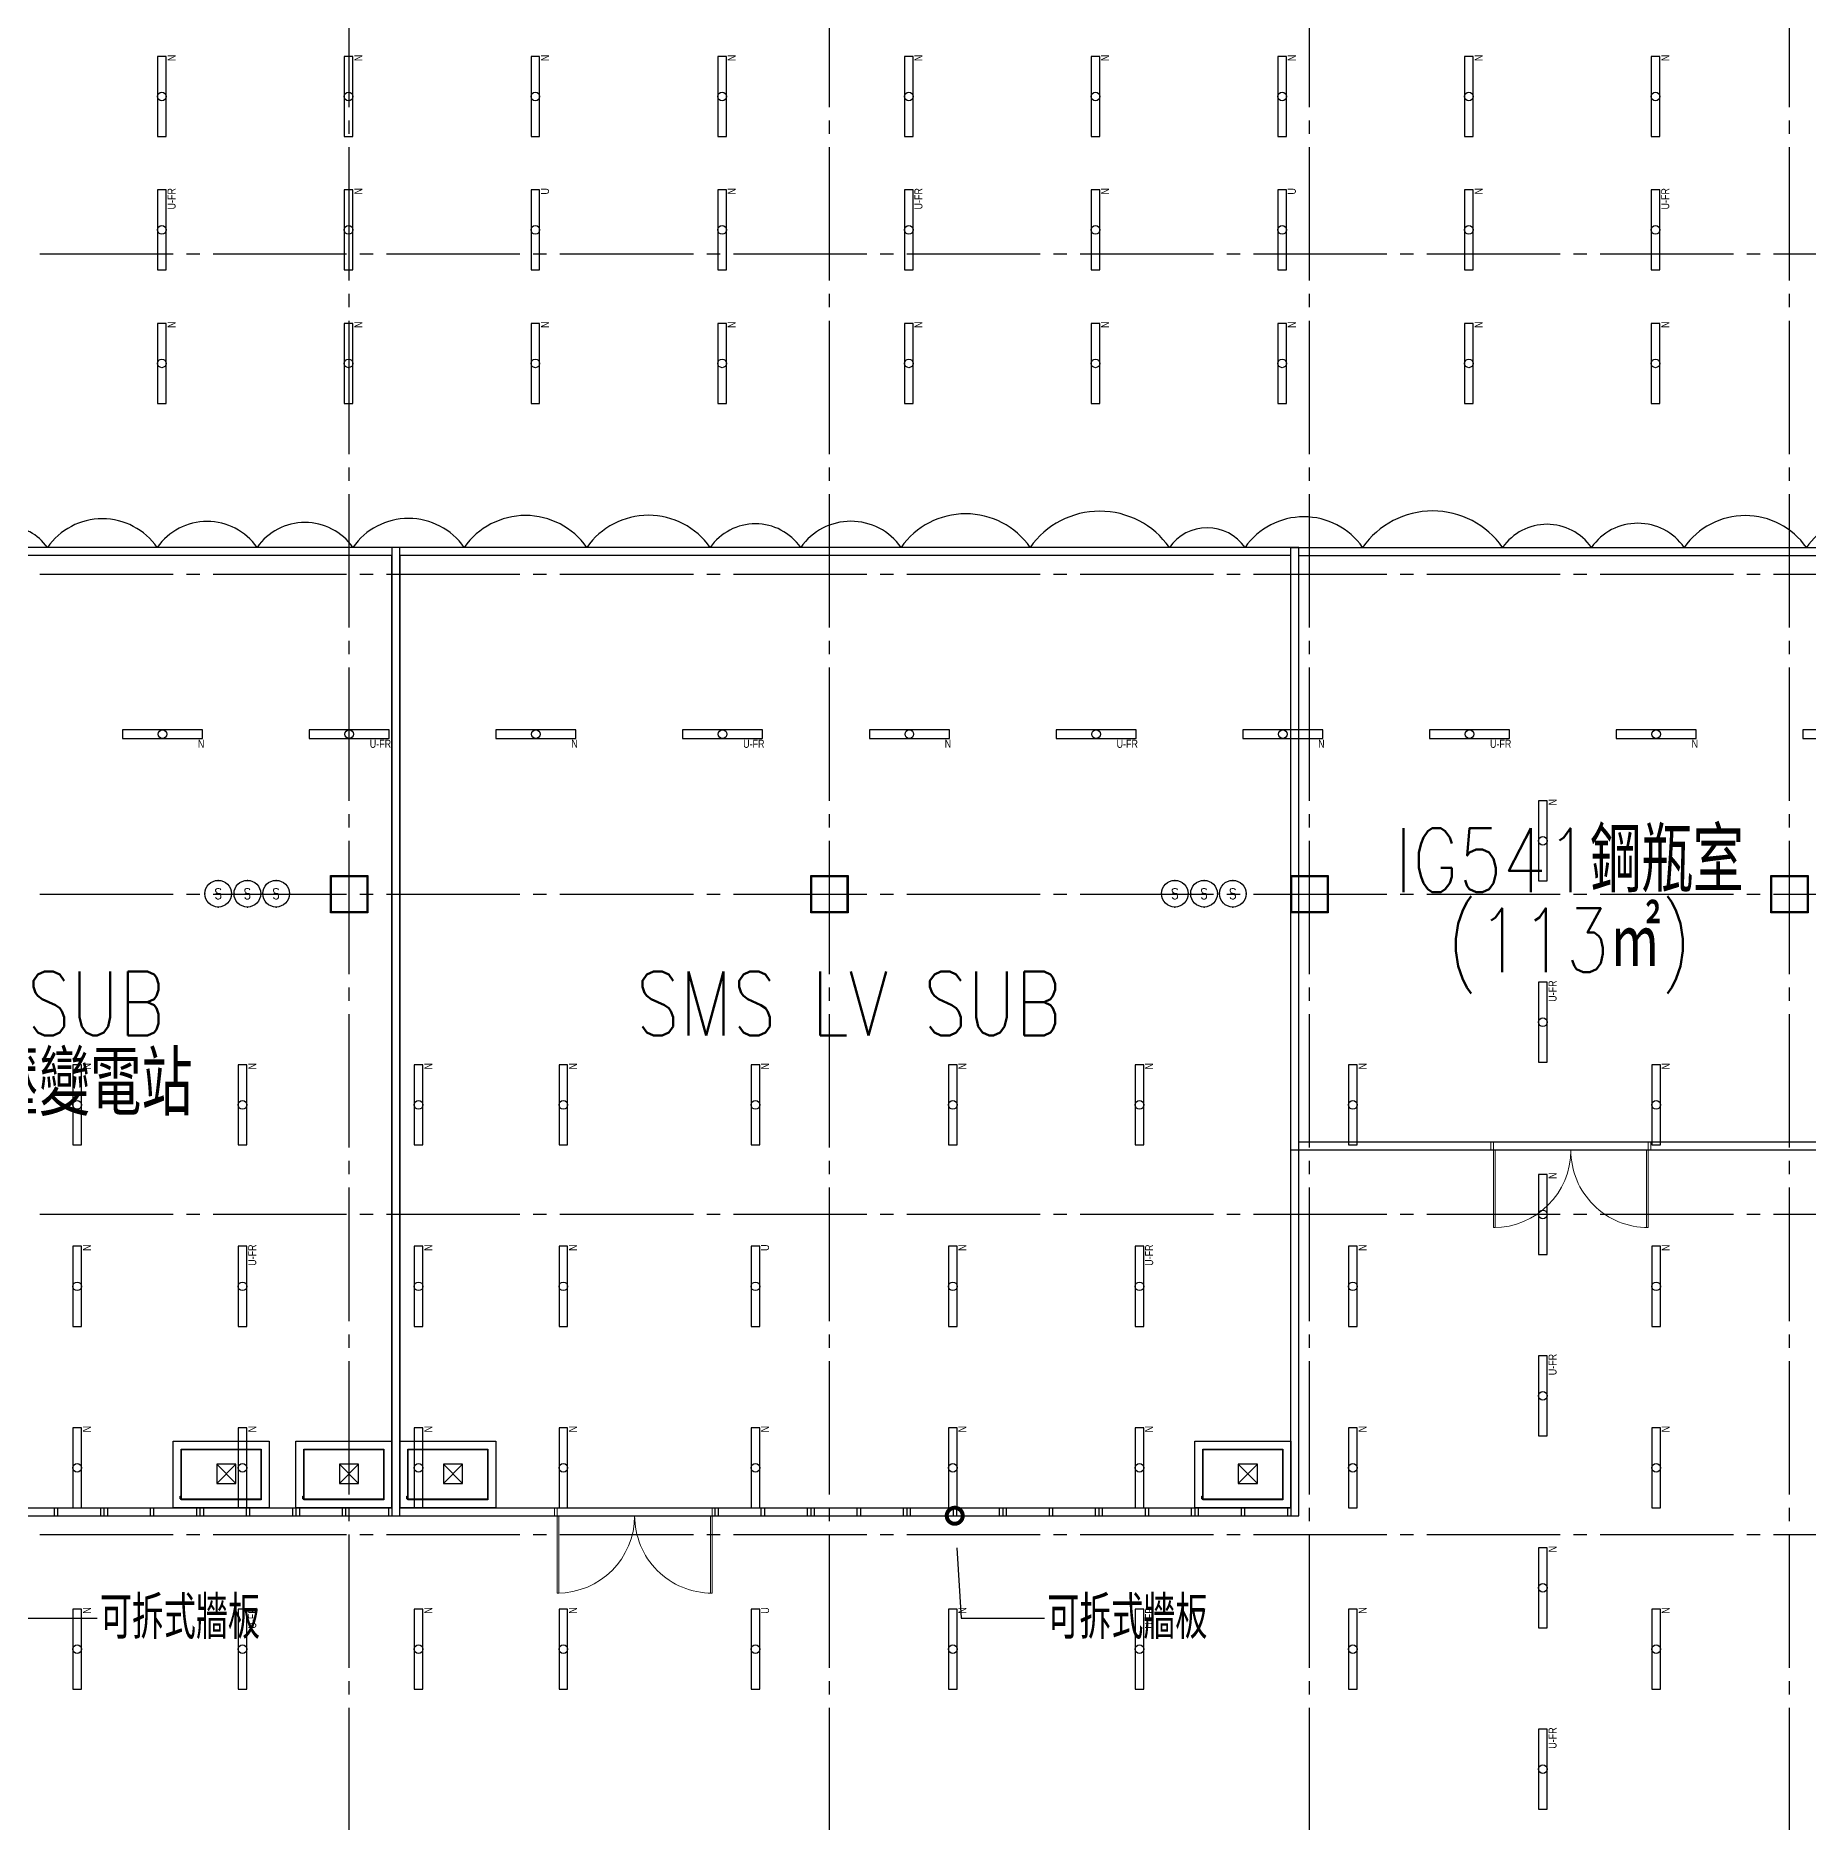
# Model space of a CAD drawing. Header units: millimetres. Extents: x -48783 to 40488, y 6477 to 32964.
# Drawn here: x 5712 to 9035, y 11610 to 14959 of the extents above; entities that cross this region are included whole.
import ezdxf
from ezdxf import colors
from ezdxf.entities.mleader import LeaderData, LeaderLine
from ezdxf.enums import TextEntityAlignment as Align
from ezdxf.math import Vec2, Vec3

# ---------------------------------------------------------------- set-up
doc = ezdxf.new("R2010")
doc.units = ezdxf.units.MM
doc.header["$LTSCALE"] = 100
doc.linetypes.add('X-N-FAB-L20$0$COL-CEN-LIN', pattern=[3.25, 2.5, -0.25, 0.25, -0.25])
for name, color, linetype in [('0-XREF', 7, 'Continuous'), ('188K-SM-06-F1-L20-ELEC-LIGHT-Y2257103$0$E-LIGHT(W)-N', 8, 'Continuous'), ('188K-SM-06-F1-L20-ELEC-LIGHT-Y2257103$0$E-LIGHT(W)-U FR', 8, 'Continuous'), ('188K-SM-06-F1-L20-ELEC-LIGHT-Y2257103$0$E-LIGHT(W)-U XLPE', 8, 'Continuous'), ('188K-SM-06-F1-L20-ELEC-LIGHT-Y2257103$0$E-LIGHT-SW', 8, 'Continuous'), ('X-N-FAB-L20$0$08', 8, 'Continuous'), ('X-N-FAB-L20$0$200K新增範圍', 8, 'Continuous'), ('X-N-FAB-L20$0$BLOCK', 8, 'Continuous'), ('X-N-FAB-L20$0$CCL', 8, 'X-N-FAB-L20$0$COL-CEN-LIN'), ('X-N-FAB-L20$0$COL-S', 8, 'Continuous'), ('X-N-FAB-L20$0$DOOR', 8, 'Continuous'), ('X-N-FAB-L20$0$TXT-CODE', 8, 'Continuous'), ('X-N-FAB-L20$0$TXT-CODE-雲', 8, 'Continuous'), ('X-N-FAB-L20$0$WALL-P', 8, 'Continuous')]:
    doc.layers.add(name, color=color, linetype=linetype)
doc.layers.add('188K-SM-06-F1-L20-ELEC-LIGHT-Y2257103$0$Defpoints-CAS', color=8, linetype='Continuous', plot=False)
doc.styles.add('188K-SM-06-F1-L20-ELEC-LIGHT-Y2257103$0$F12P8-SM-03-C40-ELEC-LIGHT-L209207$0$Standard', font='txt.shx', dxfattribs={"bigfont": 'chineset.shx'})
doc.styles.add('188K-SM-06-F1-L20-ELEC-LIGHT-Y2257103$0$Standard', font='arial.ttf')
doc.styles.add('X-N-FAB-L20$0$CHINA', font='simplex.shx', dxfattribs={"width": 0.75, "bigfont": 'chineset.shx'})

# ---------------------------------------------------------------- blocks, each defined once
blk = doc.blocks.new('*U82')
at = {"ltscale": 600}
blk.add_lwpolyline([(-75, -8.1), (75, -8.1), (75, 8.1), (-75, 8.1)], close=True, dxfattribs=at)
blk.add_circle((0, 0), 8.1, dxfattribs=at)
at = {"style": '188K-SM-06-F1-L20-ELEC-LIGHT-Y2257103$0$Standard', "width": 0.8}
blk.add_text('U-FR', height=15, rotation=360, dxfattribs=at).set_placement((78.5, -18.1), align=Align.MIDDLE_RIGHT)
blk = doc.blocks.new('*U80')
at = {"ltscale": 600}
blk.add_lwpolyline([(75, 8.1), (-75, 8.1), (-75, -8.1), (75, -8.1)], close=True, dxfattribs=at)
blk.add_circle((0, 0), 8.1, dxfattribs=at)
at = {"style": '188K-SM-06-F1-L20-ELEC-LIGHT-Y2257103$0$Standard', "width": 0.8}
blk.add_text('N', height=15, rotation=360, dxfattribs=at).set_placement((78.5, -18.1), align=Align.MIDDLE_RIGHT)
blk = doc.blocks.new('*U95')
at = {"layer": '188K-SM-06-F1-L20-ELEC-LIGHT-Y2257103$0$E-LIGHT(W)-N'}
blk.add_blockref('*U80', (173.2, 8.9), dxfattribs=at)
at = {"layer": '188K-SM-06-F1-L20-ELEC-LIGHT-Y2257103$0$E-LIGHT(W)-U FR'}
blk.add_blockref('*U82', (-176.8, 8.9), dxfattribs=at)
blk = doc.blocks.new('*U96')
at = {"color": 0, "linetype": 'ByBlock', "lineweight": -2, "transparency": 16777216}
for p in [(3500, 0), (4200, 0), (4900, 0), (5600, 0), (6300, 0), (7000, 0)]:
    blk.add_blockref('*U95', p, dxfattribs=at)
blk = doc.blocks.new('*U105')
at = {"layer": '188K-SM-06-F1-L20-ELEC-LIGHT-Y2257103$0$E-LIGHT(W)-N', "rotation": 90}
blk.add_blockref('*U80', (-8.9, 168.2), dxfattribs=at)
at = {"layer": '188K-SM-06-F1-L20-ELEC-LIGHT-Y2257103$0$E-LIGHT(W)-U FR', "rotation": 90}
blk.add_blockref('*U82', (-8.9, -171.8), dxfattribs=at)
blk = doc.blocks.new('*U106')
at = {"color": 0, "linetype": 'ByBlock', "lineweight": -2, "transparency": 16777216}
for p in [(0, 0), (0, -700), (0, -1400)]:
    blk.add_blockref('*U105', p, dxfattribs=at)
blk = doc.blocks.new('*U81')
at = {"ltscale": 600}
blk.add_lwpolyline([(-75, -8.1), (75, -8.1), (75, 8.1), (-75, 8.1)], close=True, dxfattribs=at)
blk.add_circle((0, 0), 8.1, dxfattribs=at)
at = {"style": '188K-SM-06-F1-L20-ELEC-LIGHT-Y2257103$0$Standard', "width": 0.8}
blk.add_text('U', height=15, rotation=360, dxfattribs=at).set_placement((78.5, -18.1), align=Align.MIDDLE_RIGHT)
blk = doc.blocks.new('*U74')
blk.add_circle((0, 0), 25)
at = {"layer": '188K-SM-06-F1-L20-ELEC-LIGHT-Y2257103$0$Defpoints-CAS'}
blk.add_lwpolyline([(-3.5, 0.46), (3.5, 0.46), (3.5, -0.46), (-3.5, -0.46)], close=True, dxfattribs=at)
for p in [(-25, 0), (0, 25), (25, 0), (0, -25)]:
    blk.add_point(p, dxfattribs=at)
at = {"style": '188K-SM-06-F1-L20-ELEC-LIGHT-Y2257103$0$F12P8-SM-03-C40-ELEC-LIGHT-L209207$0$Standard', "width": 0.8}
blk.add_text('S', height=20, dxfattribs=at).set_placement((0, 0), align=Align.MIDDLE_CENTER)
blk = doc.blocks.new('188K-SM-06-F1-L20-ELEC-LIGHT-Y2257103')
for name, p in [('*U96', (2276.7, 13641.1)), ('*U106', (8546.4, 13281.7))]:
    blk.add_blockref(name, p)
at = {"layer": '188K-SM-06-F1-L20-ELEC-LIGHT-Y2257103$0$E-LIGHT(W)-N', "rotation": 90}
for p in [(5948.8, 14845), (6298.8, 14845), (6648.8, 14845), (6998.8, 14845), (7348.8, 14845), (7698.8, 14845), (8048.8, 14845), (8398.8, 14845), (8748.8, 14845), (6298.8, 14595), (6998.8, 14595), (7698.8, 14595), (8398.8, 14595), (5948.8, 14345), (6298.8, 14345), (6648.8, 14345), (6998.8, 14345), (7348.8, 14345), (7698.8, 14345), (8048.8, 14345), (8398.8, 14345), (8748.8, 14345), (5790, 12955), (6100, 12955), (6430, 12955), (6701.3, 12955), (7061.3, 12955), (7431.3, 12955), (7781.3, 12955), (8181.3, 12955), (8749.7, 12955), (5790, 12615), (6430, 12615), (6701.3, 12615), (7431.3, 12615), (8181.3, 12615), (8749.7, 12615), (5790, 12275), (6100, 12275), (6430, 12275), (6701.3, 12275), (7061.3, 12275), (7431.3, 12275), (7781.3, 12275), (8181.3, 12275), (8749.7, 12275), (5790, 11935), (6430, 11935), (6701.3, 11935), (7431.3, 11935), (8181.3, 11935), (8749.7, 11935)]:
    blk.add_blockref('*U80', p, dxfattribs=at)
at = {"layer": '188K-SM-06-F1-L20-ELEC-LIGHT-Y2257103$0$E-LIGHT(W)-U FR', "rotation": 90}
for p in [(5948.8, 14595), (7348.8, 14595), (8748.8, 14595), (6100, 12615), (7781.3, 12615), (6100, 11935), (7781.3, 11935)]:
    blk.add_blockref('*U82', p, dxfattribs=at)
at = {"layer": '188K-SM-06-F1-L20-ELEC-LIGHT-Y2257103$0$E-LIGHT(W)-U XLPE', "rotation": 90}
for p in [(6648.8, 14595), (8048.8, 14595), (7061.3, 12615), (7061.3, 11935)]:
    blk.add_blockref('*U81', p, dxfattribs=at)
at = {"layer": '188K-SM-06-F1-L20-ELEC-LIGHT-Y2257103$0$E-LIGHT-SW'}
for p in [(6054.3, 13351), (6109, 13351), (6162.8, 13351), (7847.6, 13351), (7902.3, 13351), (7956.2, 13351)]:
    blk.add_blockref('*U74', p, dxfattribs=at)
blk = doc.blocks.new('X-N-FAB-L20$0$A$Cc7bb84f0')
at = {"layer": 'X-N-FAB-L20$0$COL-S'}
for points in [[(0, 70), (70, 70), (70, 0), (0, 0)], [(2, 68), (68, 68), (68, 2), (2, 2)]]:
    blk.add_lwpolyline(points, close=True, dxfattribs=at)
blk = doc.blocks.new('X-N-FAB-L20$0$A$C20c95bda')
at = {"layer": 'X-N-FAB-L20$0$CCL'}
for p, q in [((7320, 0), (7320, 9160)), ((8220, 0), (8220, 9160)), ((9120, 0), (9120, 9160)), ((10020, 0), (10020, 9160)), ((240, 3950), (28330, 3950)), ((240, 3350), (28330, 3350)), ((240, 2750), (28330, 2750)), ((240, 2150), (28330, 2150)), ((240, 1550), (28330, 1550))]:
    blk.add_line(p, q, dxfattribs=at)
at = {"layer": 'X-N-FAB-L20$0$200K新增範圍'}
for p in [(7285, 2715), (8185, 2715), (9085, 2715), (9985, 2715)]:
    blk.add_blockref('X-N-FAB-L20$0$A$Cc7bb84f0', p, dxfattribs=at)
blk = doc.blocks.new('X-N-FAB-L20$0$A$C1d07c4d4')
at = {"layer": 'X-N-FAB-L20$0$08'}
for points in [[(7882.4, 2690), (7882.4, 2760), (7952.4, 2760), (7952.4, 2690)], [(7884.4, 2692), (7884.4, 2758), (7950.4, 2758), (7950.4, 2692)], [(8782.4, 2690), (8782.4, 2760), (8852.4, 2760), (8852.4, 2690)], [(8784.4, 2692), (8784.4, 2758), (8850.4, 2758), (8850.4, 2692)], [(9682.4, 2690), (9682.4, 2760), (9752.4, 2760), (9752.4, 2690)], [(9684.4, 2692), (9684.4, 2758), (9750.4, 2758), (9750.4, 2692)]]:
    blk.add_lwpolyline(points, close=True, dxfattribs=at)
blk = doc.blocks.new('X-N-FAB-L20$0$A$C8dd265d6')
at = {"layer": 'X-N-FAB-L20$0$08'}
for p, q in [((104.8, 167), (104.8, 165.6)), ((43.3, 62.5), (79.3, 98.5)), ((43.3, 98.5), (79.3, 62.5))]:
    blk.add_line(p, q, dxfattribs=at)
for points in [[(125, 180), (0, 180), (0, 0), (125, 0)], [(110, 165), (15, 165), (15, 15), (110, 15)], [(109.2, 164.3), (15.7, 164.3), (15.7, 15.7), (109.2, 15.7)], [(43.3, 62.5), (43.3, 98.5), (79.3, 98.5), (79.3, 62.5)]]:
    blk.add_lwpolyline(points, close=True, dxfattribs=at)
for points in [[(101.7, 165), (101.7, 165.6), (109.2, 165.6), (109.2, 165)], [(108, 167), (103, 167), (103, 165.6)], [(108, 167), (108, 165.6)]]:
    blk.add_lwpolyline(points, dxfattribs=at)
blk = doc.blocks.new('X-N-FAB-L20$0$A$C79fe719f')
at = {"layer": 'X-N-FAB-L20$0$WALL-P'}
for points in [[(3150.5, 397.1), (4850.5, 397.1), (4850.5, 2212.1), (3150.5, 2212.1)], [(4835.5, 397.1), (6535.5, 397.1), (6535.5, 2212.1), (4835.5, 2212.1)], [(6520.5, 2212.1), (7570.5, 2212.1), (7570.5, 1082.1), (6520.5, 1082.1)], [(3165.5, 412.1), (4835.5, 412.1), (4835.5, 2197.1), (3165.5, 2197.1)], [(4850.5, 412.1), (6520.5, 412.1), (6520.5, 2197.1), (4850.5, 2197.1)], [(6535.5, 2197.1), (7555.5, 2197.1), (7555.5, 1097.1), (6535.5, 1097.1)]]:
    blk.add_lwpolyline(points, close=True, dxfattribs=at)
at = {"color": 1, "ltscale": 1000, "xscale": -1.000000000000004, "rotation": 90}
for p in [(4605.5, 537.1), (4835.5, 537.1), (5030.5, 537.1), (6520.5, 537.1)]:
    blk.add_blockref('X-N-FAB-L20$0$A$C8dd265d6', p, dxfattribs=at)
blk = doc.blocks.new('X-N-FAB-L20$0$萬用門(22改)-REVISED[26]_1')
at = {"layer": 'X-N-FAB-L20$0$DOOR', "lineweight": 0}
for p, q in [((1368.5, 6015), (1368.5, 6020)), ((1368.5, 6020), (1383.5, 6020)), ((1383.5, 6015), (1368.5, 6015)), ((1383.5, 6020), (1383.5, 6015)), ((1383.5, 6015), (1528.5, 6015)), ((1383.5, 6012), (1383.5, 6015)), ((1528.5, 6012), (1383.5, 6012)), ((1528.5, 6015), (1528.5, 6012)), ((1383.5, 5728), (1528.5, 5728)), ((1383.5, 5725), (1383.5, 5728)), ((1528.5, 5728), (1528.5, 5725)), ((1368.5, 5720), (1368.5, 5725)), ((1368.5, 5725), (1383.5, 5725)), ((1383.5, 5720), (1368.5, 5720)), ((1528.5, 5725), (1383.5, 5725)), ((1383.5, 5725), (1383.5, 5720))]:
    blk.add_line(p, q, dxfattribs=at)
for centre, start, end in [((1383.5, 6015), 270, 0), ((1383.5, 5725), 0, 90)]:
    blk.add_arc(centre, 145, start, end, dxfattribs=at)
blk = doc.blocks.new('X-N-FAB-L20$0$A$C6543ae4b')
at = {"layer": 'X-N-FAB-L20$0$DOOR'}
for points in [[(0, 15), (0, 0)], [(0, 15), (180, 15)], [(0, 0), (180, 0)], [(6.5, 15), (6.5, 0)], [(86.75, 15), (86.75, 0)], [(93.25, 15), (93.25, 0)], [(173.5, 15), (173.5, 0)], [(180, 15), (180, 0)]]:
    blk.add_lwpolyline(points, dxfattribs=at)
blk = doc.blocks.new('X-N-FAB-L20$0$_DOTSMALL')
at = {"color": 0, "linetype": 'ByBlock', "const_width": 0.5}
blk.add_lwpolyline([(-0.0625, 0, 1), (0.0625, 0, 1)], format="xyb", close=True, dxfattribs=at)
blk = doc.blocks.new('X-N-FAB-L20')
at = {"layer": 'X-N-FAB-L20$0$TXT-CODE-雲'}
blk.add_lwpolyline([(9238.5, 14000, 0.520567), (9031.4, 14000, 0.520567), (8802.4, 14000, 0.520567), (8628.5, 14000, 0.520567), (8462, 14000, 0.520567), (8199.6, 14000, 0.520567), (7979.2, 14000, 0.520567), (7837.3, 14000, 0.520567), (7576.5, 14000, 0.520567), (7334.4, 14000, 0.520567), (7146.3, 14000, 0.520567), (6976.5, 14000, 0.520567), (6745.2, 14000, 0.520567), (6515.5, 14000, 0.520567), (6306.8, 14000, 0.520567), (6127.2, 14000, 0.520567), (5940.1, 14000, 0.520567), (5734.1, 14000, 0.520567), (5582.9, 14000, 0.520567)], format="xyb", dxfattribs=at)
for name, p in [('X-N-FAB-L20$0$A$C1d07c4d4', (-717.4, 10625)), ('X-N-FAB-L20$0$A$C79fe719f', (1544.5, 11787.9))]:
    blk.add_blockref(name, p)
at = {"layer": 'X-N-FAB-L20$0$BLOCK'}
blk.add_blockref('X-N-FAB-L20$0$A$C20c95bda', (-1020, 10600), dxfattribs=at)
at = {"layer": 'X-N-FAB-L20$0$DOOR', "lineweight": 0, "rotation": 269.9999999999999}
for p in [(2720, 14253.5), (965, 13568.5)]:
    blk.add_blockref('X-N-FAB-L20$0$萬用門(22改)-REVISED[26]_1', p, dxfattribs=at)
at = {"layer": 'X-N-FAB-L20$0$DOOR'}
for p in [(5660, 12185), (5840, 12185), (6020, 12185), (6200, 12185), (6985, 12185), (7165, 12185), (7345, 12185), (7525, 12185), (7705, 12185), (7885, 12185)]:
    blk.add_blockref('X-N-FAB-L20$0$A$C6543ae4b', p, dxfattribs=at)
at = {"layer": 'X-N-FAB-L20$0$TXT-CODE', "style": 'X-N-FAB-L20$0$CHINA', "width": 0.8}
for s, p in [('IG541鋼瓶室', (8587.1, 13413.7)), ('(113㎡)', (8587.1, 13263.7)), ('Fac LV SUB', (5574.3, 13145)), ('SMS LV SUB', (7236.3, 13145)), ('廠務系統低壓變電站', (5574.3, 12995))]:
    blk.add_text(s, height=120, dxfattribs=at).set_placement(p, align=Align.MIDDLE_CENTER)
at = {"layer": 'X-N-FAB-L20$0$TXT-CODE'}
ml = blk.add_multileader_mtext('Standard', dxfattribs=at)
ml.set_content('可拆式牆板', color=256, style='X-N-FAB-L20$0$CHINA')
ml.set_leader_properties()
ml.set_arrow_properties(name='X-N-FAB-L20$0$_DOTSMALL')
ml.build(insert=Vec2(0, 0))
ml.multileader.update_dxf_attribs({"dogleg_length": 0.36, "arrow_head_size": 60})
ctx = ml.context
ctx.base_point, ctx.char_height, ctx.arrow_head_size, ctx.landing_gap_size, ctx.plane_origin = Vec3(5827.2, 11993), 80, 60, 5.33, Vec3(7587.4, 12219.2)
notes = []
notes.append((ctx, [(0, (1, 1, 0), (5671, 11993), (1, 0), 156.2, [(0, [(5659, 12185)], 0, [])])]))
ctx.mtext.insert, ctx.mtext.flow_direction = Vec3(5832.5, 12034.2), 5
ml = blk.add_multileader_mtext('Standard', dxfattribs=at)
ml.set_content('可拆式牆板', color=256, style='X-N-FAB-L20$0$CHINA')
ml.set_leader_properties()
ml.set_arrow_properties(name='X-N-FAB-L20$0$_DOTSMALL')
ml.build(insert=Vec2(0, 0))
ml.multileader.update_dxf_attribs({"dogleg_length": 0.36, "arrow_head_size": 60})
ctx = ml.context
ctx.base_point, ctx.char_height, ctx.arrow_head_size, ctx.landing_gap_size, ctx.plane_origin = Vec3(7603.2, 11993), 80, 60, 5.33, Vec3(9363.4, 12219.2)
notes.append((ctx, [(0, (1, 1, 0), (7447, 11993), (1, 0), 156.2, [(0, [(7435, 12185)], 0, [])])]))
ctx.mtext.insert, ctx.mtext.flow_direction = Vec3(7608.5, 12034.2), 5
for ctx, leaders in notes:
    for number, flags, end, landing, length, lines in leaders:
        leader = LeaderData()
        leader.index, (leader.has_last_leader_line, leader.has_dogleg_vector, leader.attachment_direction) = number, flags
        leader.last_leader_point, leader.dogleg_vector, leader.dogleg_length = Vec3(end), Vec3(landing), length
        for number, points, colour, breaks in lines:
            line = LeaderLine()
            line.index, line.vertices, line.color, line.breaks = number, Vec3.list(points), colors.encode_raw_color(colour), breaks
            leader.lines.append(line)
        ctx.leaders.append(leader)

msp = doc.modelspace()

# ---------------------------------------------------------------- block references
at = {"layer": '0-XREF'}
for name in ['188K-SM-06-F1-L20-ELEC-LIGHT-Y2257103', 'X-N-FAB-L20']:
    msp.add_blockref(name, (0, 0), dxfattribs=at)

doc.saveas('drawing.dxf')
